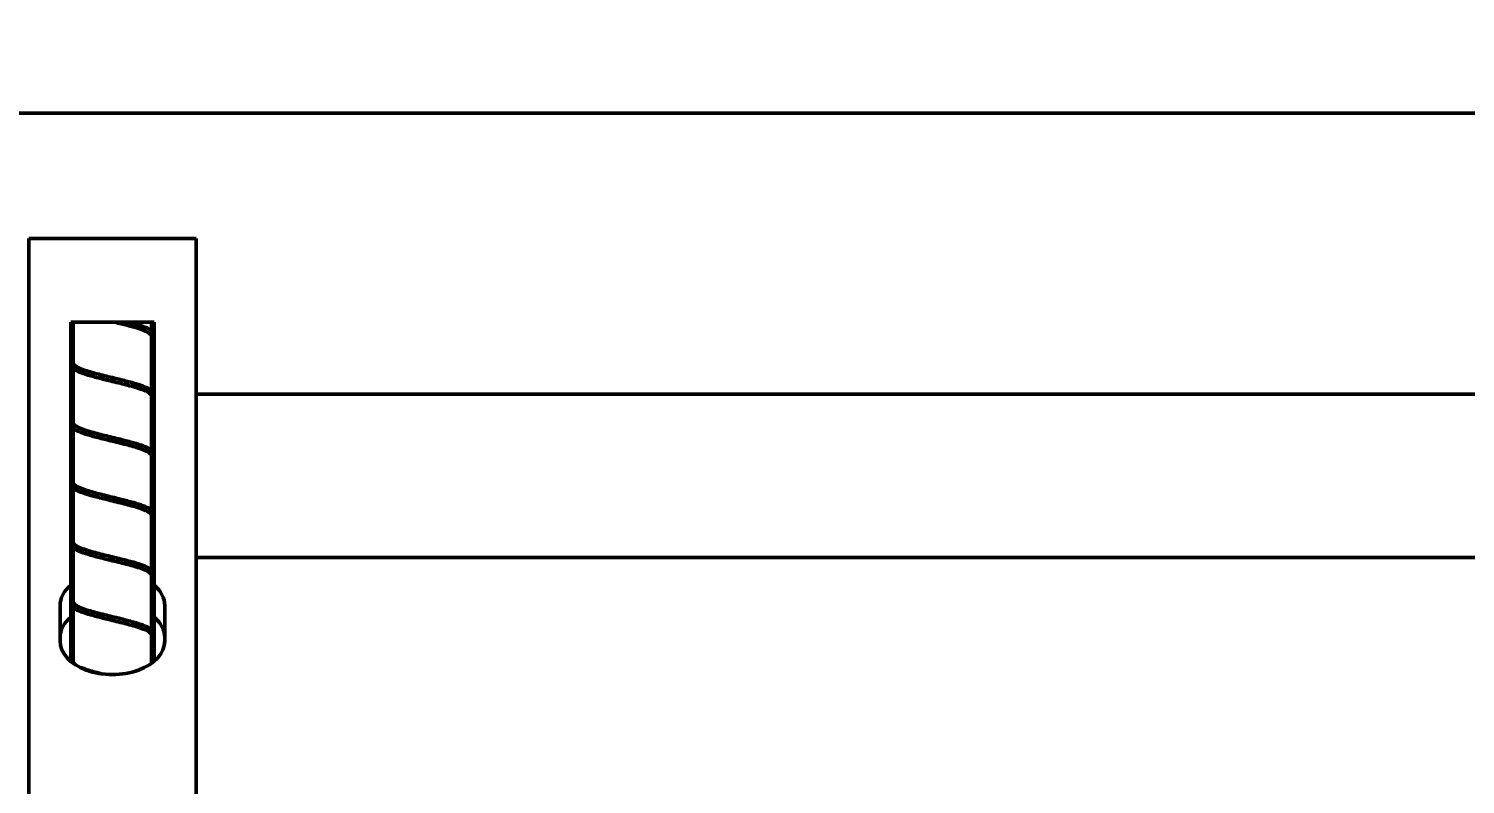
# Model space of a CAD drawing. Header units: inches. Extents: x 31 to 195, y 77 to 126.
# Drawn here: x 76.43 to 85.02, y 89.43 to 93.94 of the extents above; entities that cross this region are included whole.
import ezdxf

# ---------------------------------------------------------------- set-up
doc = ezdxf.new("R2010")
doc.units = ezdxf.units.IN
doc.header["$LTSCALE"] = 8
doc.header["$MEASUREMENT"] = 0
doc.layers.add('Visible (ANSI)', color=7, linetype='Continuous', lineweight=50)
doc.styles.get("Standard").update_dxf_attribs({"font": 'romans.shx'})
doc.dimstyles.get("Standard").update_dxf_attribs({"dimtxt": 1.5, "dimasz": 0.75, "dimexe": 0.5, "dimexo": 0.5, "dimgap": 0.5, "dimtad": 0, "dimtih": 1, "dimtoh": 1, "dimdec": 5, "dimzin": 0, "dimdsep": 46, "dimlunit": 5, "dimtxsty": 'Standard', "dimcen": 0, "dimclrd": 256, "dimclre": 256, "dimclrt": 256, "dimadec": 0, "dimazin": 0, "dimtfac": 0.75, "dimtdec": 5, "dimtofl": 0, "dimtmove": 0, "dimatfit": 3, "dimfxl": 0, "dimtolj": 1, "dimtzin": 0, "dimlwd": -1, "dimlwe": -1, "dimarcsym": 0})

# ---------------------------------------------------------------- blocks, each defined once
blk = doc.blocks.new('*D8')
for p, q in [((71.9331, 93.938), (71.9331, 97.232)), ((191.9331, 93.938), (191.9331, 97.232)), ((72.6831, 96.732), (123.7091, 96.732)), ((191.1831, 96.732), (137.4234, 96.732))]:
    blk.add_line(p, q)
for points in [[(72.6831, 96.857), (72.6831, 96.607), (71.9331, 96.732)], [(191.1831, 96.857), (191.1831, 96.607), (191.9331, 96.732)]]:
    blk.add_solid(points)
at = {"layer": 'Defpoints', "color": 0}
for p in [(191.9331, 96.732), (71.9331, 93.438), (191.9331, 93.438)]:
    blk.add_point(p, dxfattribs=at)
at = {"insert": (130.5662, 96.732), "char_height": 1.5, "attachment_point": 5}
blk.add_mtext('\\A1;120 [3048]', dxfattribs=at)
blk = doc.blocks.new('*D9')
for p, q in [((69.4331, 91.283), (69.4331, 102.0518)), ((191.9331, 93.938), (191.9331, 102.0518)), ((70.1831, 101.5518), (122.0726, 101.5518)), ((191.1831, 101.5518), (136.6976, 101.5518))]:
    blk.add_line(p, q)
for points in [[(70.1831, 101.6768), (70.1831, 101.4268), (69.4331, 101.5518)], [(191.1831, 101.6768), (191.1831, 101.4268), (191.9331, 101.5518)]]:
    blk.add_solid(points)
at = {"layer": 'Defpoints', "color": 0}
for p in [(191.9331, 101.5518), (191.9331, 93.438), (69.4331, 90.783)]:
    blk.add_point(p, dxfattribs=at)
at = {"insert": (129.3851, 101.5518), "char_height": 1.5, "attachment_point": 5}
blk.add_mtext('\\A1;122{\\H0.750000x;\\S1/2;} [3111]', dxfattribs=at)

msp = doc.modelspace()

# ---------------------------------------------------------------- linework, layer by layer
at = {"layer": 'Visible (ANSI)'}
for p, q in [((71.933108, 93.437955), (191.933108, 93.437955)), ((76.433108, 91.866955), (76.433108, 92.687955)), ((76.433108, 92.687955), (77.433108, 92.687955)), ((77.433108, 92.687955), (77.433108, 91.866955)), ((76.683733, 92.187955), (76.699213, 92.187955)), ((76.683733, 92.187955), (76.683733, 90.162138)), ((76.699213, 92.187955), (76.948878, 92.187955)), ((76.699213, 92.187955), (76.699213, 91.942249)), ((76.948878, 92.187955), (76.996271, 92.187955)), ((76.996271, 92.187955), (77.035968, 92.187955)), ((77.035968, 92.187955), (77.167003, 92.187955)), ((77.167003, 92.187955), (77.182483, 92.187955)), ((77.167003, 92.136504), (77.167003, 92.187955)), ((77.182483, 92.187955), (77.182483, 90.162138)), ((77.167003, 91.779419), (77.167003, 92.106135)), ((76.433108, 91.771199), (76.433108, 91.866955)), ((76.699213, 91.9116), (76.699213, 91.585106)), ((77.433108, 91.771199), (77.433108, 91.866955)), ((76.433108, 89.738618), (76.433108, 91.771199)), ((77.433108, 89.738618), (77.433108, 91.771199)), ((77.433108, 91.758955), (97.808108, 91.758955)), ((77.167003, 91.422276), (77.167003, 91.748992)), ((76.699213, 91.554457), (76.699213, 91.227963)), ((77.167003, 91.065133), (77.167003, 91.391849)), ((76.699213, 91.197314), (76.699213, 90.87082)), ((77.167003, 90.707991), (77.167003, 91.034706)), ((76.699213, 90.840171), (76.699213, 90.513677)), ((97.808108, 90.782955), (77.433108, 90.782955)), ((77.167003, 90.350848), (77.167003, 90.677564)), ((76.620608, 90.283195), (76.620608, 90.495315)), ((76.699213, 90.483028), (76.699213, 90.156534)), ((77.245608, 90.495315), (77.245608, 90.283195)), ((77.167003, 90.149982), (77.167003, 90.320421)), ((76.433108, 89.738618), (76.433108, 89.451351)), ((77.433108, 89.451351), (77.433108, 89.738618)), ((76.433108, 88.584217), (76.433108, 89.451351)), ((77.433108, 89.451351), (77.433108, 88.584217))]:
    msp.add_line(p, q, dxfattribs=at)
for centre, major_axis, start_param, end_param in [((76.933108, 90.495315), (-0.3125, 0), 5.63635823, 6.28318531), ((76.933108, 90.495315), (0.3125, 0), 0, 0.64682707), ((76.933108, 90.303804), (-0.3125, 0), 5.63635823, 6.28318531), ((76.933108, 90.303804), (0.3125, 0), 0, 0.64682707), ((76.933108, 90.283195), (0.3125, 0), 3.14159265, 6.28318531)]:
    msp.add_ellipse(centre, major_axis=major_axis, ratio=0.64278761, start_param=start_param, end_param=end_param, dxfattribs=at)
for points, knots in [([(77.167003, 92.106135), (77.164993, 92.113752), (77.156704, 92.121294), (77.12855, 92.136529), (77.108971, 92.144071), (77.066041, 92.157745), (77.044558, 92.163764), (76.998289, 92.175879), (76.973797, 92.181897), (76.948878, 92.187955)], [0, 0, 0, 0, 0.246279009, 0.246279009, 0.492558018, 0.492558018, 0.68839115, 0.68839115, 0.884224282, 0.884224282, 0.884224282, 0.884224282]), ([(77.035968, 92.187955), (77.0599, 92.181533), (77.082239, 92.175024), (77.120177, 92.162143), (77.136281, 92.15563), (77.161281, 92.142097), (77.170283, 92.135406), (77.176147, 92.123961), (77.177038, 92.12156), (77.177577, 92.118797)], [0, 0, 0, 0, 0.206584828, 0.206584828, 0.411578552, 0.411578552, 0.623795508, 0.623795508, 0.673665679, 0.673665679, 0.673665679, 0.673665679]), ([(77.177868, 92.116002), (77.177875, 92.115596), (77.177865, 92.115189), (77.17776, 92.113581), (77.177534, 92.112409), (77.176723, 92.110392), (77.176198, 92.109574), (77.174776, 92.108156), (77.173902, 92.107615), (77.171731, 92.106721), (77.17037, 92.106422), (77.168262, 92.106197), (77.167636, 92.106156), (77.167003, 92.106135)], [0.1686954046, 0.1686954046, 0.1686954046, 0.1686954046, 0.1719430281, 0.1719430281, 0.1816510011, 0.1816510011, 0.1903114508, 0.1903114508, 0.1995096788, 0.1995096788, 0.2105702879, 0.2105702879, 0.215094254, 0.215094254, 0.215094254, 0.215094254]), ([(76.688625, 91.929231), (76.68853, 91.929715), (76.68846, 91.930207), (76.68836, 91.931268), (76.688338, 91.931839), (76.688347, 91.932407)], [0.38527842269, 0.38527842269, 0.38527842269, 0.38527842269, 0.38905853176, 0.38905853176, 0.39336742712, 0.39336742712, 0.39336742712, 0.39336742712]), ([(76.688347, 91.932407), (76.688354, 91.932871), (76.688383, 91.933334), (76.688542, 91.934778), (76.688754, 91.935737), (76.689095, 91.936631), (76.689486, 91.937656), (76.690029, 91.938546), (76.691502, 91.940076), (76.692401, 91.940658), (76.694617, 91.941611), (76.695983, 91.941929), (76.698046, 91.942174), (76.698626, 91.942221), (76.699213, 91.942249)], [0.3933674271, 0.3933674271, 0.3933674271, 0.3933674271, 0.3968863183, 0.3968863183, 0.40448876, 0.40448876, 0.40448876, 0.413214072, 0.413214072, 0.4222861104, 0.4222861104, 0.4329092095, 0.4329092095, 0.4369570776, 0.4369570776, 0.4369570776, 0.4369570776]), ([(76.894272, 91.844102), (76.868605, 91.850413), (76.843264, 91.856806), (76.797405, 91.869383), (76.776286, 91.875723), (76.740091, 91.888478), (76.724729, 91.895023), (76.701389, 91.908713), (76.693211, 91.915309), (76.689229, 91.926658), (76.688884, 91.927902), (76.688625, 91.929231)], [0, 0, 0, 0, 0.203430746, 0.203430746, 0.404937263, 0.404937263, 0.610847612, 0.610847612, 0.824043032, 0.824043032, 0.848613207, 0.848613207, 0.848613207, 0.848613207]), ([(76.699213, 91.942249), (76.701222, 91.934631), (76.709512, 91.92709), (76.737665, 91.911855), (76.757244, 91.904313), (76.805073, 91.889078), (76.832838, 91.881536), (76.892764, 91.866301), (76.924318, 91.85876), (76.965705, 91.848676), (76.97573, 91.846218), (76.985598, 91.843762)], [0, 0, 0, 0, 0.24627901, 0.24627901, 0.49255802, 0.49255802, 0.73883703, 0.73883703, 0.98511604, 0.98511604, 1.06484963, 1.06484963, 1.06484963, 1.06484963]), ([(77.167003, 91.748992), (77.164993, 91.75661), (77.156704, 91.764151), (77.12855, 91.779386), (77.108971, 91.786928), (77.061143, 91.802163), (77.033377, 91.809704), (76.973451, 91.824939), (76.941897, 91.832481), (76.905147, 91.841435), (76.89969, 91.842769), (76.894272, 91.844102)], [0, 0, 0, 0, 0.24627901, 0.24627901, 0.49255802, 0.49255802, 0.73883703, 0.73883703, 0.98511604, 0.98511604, 1.02832352, 1.02832352, 1.02832352, 1.02832352]), ([(76.985598, 91.843763), (77.011061, 91.837426), (77.035931, 91.831009), (77.08041, 91.818374), (77.100605, 91.812002), (77.134656, 91.799136), (77.14875, 91.792527), (77.168653, 91.778941), (77.175426, 91.772673), (77.177577, 91.761654)], [0, 0, 0, 0, 0.203969624, 0.203969624, 0.406026718, 0.406026718, 0.612891389, 0.612891389, 0.811777187, 0.811777187, 0.811777187, 0.811777187]), ([(77.177868, 91.75886), (77.177876, 91.758362), (77.17786, 91.757865), (77.177719, 91.75619), (77.177473, 91.755048), (77.176621, 91.753067), (77.176067, 91.752261), (77.174584, 91.750874), (77.173677, 91.750352), (77.171435, 91.749497), (77.170031, 91.749221), (77.168007, 91.749038), (77.167507, 91.749009), (77.167003, 91.748992)], [0.46790441, 0.46790441, 0.46790441, 0.46790441, 0.4718081582, 0.4718081582, 0.4812317107, 0.4812317107, 0.4898713876, 0.4898713876, 0.4991058623, 0.4991058623, 0.5102974269, 0.5102974269, 0.5138992072, 0.5138992072, 0.5138992072, 0.5138992072]), ([(77.177577, 91.761654), (77.177587, 91.761601), (77.177598, 91.761547), (77.177766, 91.760633), (77.177854, 91.759745), (77.177868, 91.75886)], [0.46052507914, 0.46052507914, 0.46052507914, 0.46052507914, 0.46095577741, 0.46095577741, 0.46790440995, 0.46790440995, 0.46790440995, 0.46790440995]), ([(76.688347, 91.575265), (76.688349, 91.575402), (76.688353, 91.57554), (76.688415, 91.576984), (76.688637, 91.578265), (76.689458, 91.58046), (76.689996, 91.581356), (76.691456, 91.582896), (76.692348, 91.583484), (76.694547, 91.584447), (76.695904, 91.584771), (76.697986, 91.585027), (76.698595, 91.585076), (76.699213, 91.585106)], [0.21131415, 0.21131415, 0.21131415, 0.21131415, 0.2123574004, 0.2123574004, 0.222267899, 0.222267899, 0.2310167329, 0.2310167329, 0.2400883716, 0.2400883716, 0.25069229, 0.25069229, 0.2549544298, 0.2549544298, 0.2549544298, 0.2549544298]), ([(76.894272, 91.486959), (76.868605, 91.493271), (76.843264, 91.499663), (76.797405, 91.51224), (76.776286, 91.518581), (76.740091, 91.531335), (76.724729, 91.537881), (76.701389, 91.55157), (76.693211, 91.558166), (76.689229, 91.569515), (76.688884, 91.570759), (76.688625, 91.572088)], [0, 0, 0, 0, 0.203430746, 0.203430746, 0.404937263, 0.404937263, 0.610847612, 0.610847612, 0.824043032, 0.824043032, 0.848613207, 0.848613207, 0.848613207, 0.848613207]), ([(76.699213, 91.585106), (76.701222, 91.577488), (76.709512, 91.569947), (76.737665, 91.554712), (76.757244, 91.54717), (76.805073, 91.531935), (76.832838, 91.524394), (76.892764, 91.509159), (76.924318, 91.501617), (76.965705, 91.491533), (76.97573, 91.489075), (76.985598, 91.48662)], [0, 0, 0, 0, 0.24627901, 0.24627901, 0.49255802, 0.49255802, 0.73883703, 0.73883703, 0.98511604, 0.98511604, 1.06484963, 1.06484963, 1.06484963, 1.06484963]), ([(77.167003, 91.391849), (77.164993, 91.399467), (77.156704, 91.407008), (77.12855, 91.422243), (77.108971, 91.429785), (77.061143, 91.44502), (77.033377, 91.452562), (76.973451, 91.467797), (76.941897, 91.475338), (76.905147, 91.484292), (76.89969, 91.485626), (76.894272, 91.486959)], [0, 0, 0, 0, 0.24627901, 0.24627901, 0.49255802, 0.49255802, 0.73883703, 0.73883703, 0.98511604, 0.98511604, 1.02832352, 1.02832352, 1.02832352, 1.02832352]), ([(76.985598, 91.48662), (77.011061, 91.480283), (77.035931, 91.473866), (77.08041, 91.461231), (77.100605, 91.454859), (77.134656, 91.441993), (77.14875, 91.435385), (77.168653, 91.421798), (77.175426, 91.41553), (77.177577, 91.404511)], [0, 0, 0, 0, 0.203969624, 0.203969624, 0.406026718, 0.406026718, 0.612891389, 0.612891389, 0.811777187, 0.811777187, 0.811777187, 0.811777187]), ([(77.177868, 91.401717), (77.177889, 91.400409), (77.17775, 91.399101), (77.177098, 91.396883), (77.17666, 91.395984), (77.175428, 91.39442), (77.174666, 91.393808), (77.172744, 91.392772), (77.171535, 91.392397), (77.169172, 91.391982), (77.168104, 91.391886), (77.167003, 91.391849)], [0.4021176952, 0.4021176952, 0.4021176952, 0.4021176952, 0.4120822148, 0.4120822148, 0.4204192736, 0.4204192736, 0.4288881644, 0.4288881644, 0.438800787, 0.438800787, 0.4462121572, 0.4462121572, 0.4462121572, 0.4462121572]), ([(76.688347, 91.218122), (76.688349, 91.218253), (76.688353, 91.218384), (76.688413, 91.219823), (76.688633, 91.221106), (76.689452, 91.223305), (76.689988, 91.224202), (76.691445, 91.225745), (76.692335, 91.226334), (76.69453, 91.227299), (76.695885, 91.227624), (76.697971, 91.227883), (76.698588, 91.227933), (76.699213, 91.227963)], [0.2009056884, 0.2009056884, 0.2009056884, 0.2009056884, 0.2018765812, 0.2018765812, 0.2115669825, 0.2115669825, 0.2201198577, 0.2201198577, 0.2289872037, 0.2289872037, 0.2393534462, 0.2393534462, 0.243575466, 0.243575466, 0.243575466, 0.243575466]), ([(76.894272, 91.129816), (76.868605, 91.136128), (76.843264, 91.142521), (76.797405, 91.155097), (76.776286, 91.161438), (76.740091, 91.174192), (76.724729, 91.180738), (76.701389, 91.194428), (76.693211, 91.201023), (76.689229, 91.212372), (76.688884, 91.213616), (76.688625, 91.214945)], [0, 0, 0, 0, 0.203430746, 0.203430746, 0.404937263, 0.404937263, 0.610847612, 0.610847612, 0.824043032, 0.824043032, 0.848613207, 0.848613207, 0.848613207, 0.848613207]), ([(76.699213, 91.227963), (76.701222, 91.220346), (76.709512, 91.212804), (76.737665, 91.197569), (76.757244, 91.190027), (76.805073, 91.174792), (76.832838, 91.167251), (76.892764, 91.152016), (76.924318, 91.144474), (76.965705, 91.13439), (76.97573, 91.131932), (76.985598, 91.129477)], [0, 0, 0, 0, 0.24627901, 0.24627901, 0.49255802, 0.49255802, 0.73883703, 0.73883703, 0.98511604, 0.98511604, 1.06484963, 1.06484963, 1.06484963, 1.06484963]), ([(77.167003, 91.034706), (77.164993, 91.042324), (77.156704, 91.049865), (77.12855, 91.0651), (77.108971, 91.072642), (77.061143, 91.087877), (77.033377, 91.095419), (76.973451, 91.110654), (76.941897, 91.118195), (76.905147, 91.127149), (76.89969, 91.128483), (76.894272, 91.129816)], [0, 0, 0, 0, 0.24627901, 0.24627901, 0.49255802, 0.49255802, 0.73883703, 0.73883703, 0.98511604, 0.98511604, 1.02832352, 1.02832352, 1.02832352, 1.02832352]), ([(76.985598, 91.129477), (77.011061, 91.123141), (77.035931, 91.116723), (77.08041, 91.104088), (77.100605, 91.097716), (77.134656, 91.08485), (77.14875, 91.078242), (77.168653, 91.064655), (77.175426, 91.058388), (77.177577, 91.047368)], [0, 0, 0, 0, 0.203969624, 0.203969624, 0.406026718, 0.406026718, 0.612891389, 0.612891389, 0.811777187, 0.811777187, 0.811777187, 0.811777187]), ([(77.177868, 91.044574), (77.177875, 91.044167), (77.177865, 91.043761), (77.17776, 91.042152), (77.177534, 91.04098), (77.176723, 91.038963), (77.176198, 91.038145), (77.174776, 91.036727), (77.173902, 91.036186), (77.171731, 91.035292), (77.17037, 91.034993), (77.168262, 91.034768), (77.167636, 91.034727), (77.167003, 91.034706)], [0.1686954076, 0.1686954076, 0.1686954076, 0.1686954076, 0.1719430384, 0.1719430384, 0.1816510101, 0.1816510101, 0.1903114601, 0.1903114601, 0.1995096894, 0.1995096894, 0.2105703006, 0.2105703006, 0.2150942591, 0.2150942591, 0.2150942591, 0.2150942591]), ([(76.688625, 90.857803), (76.688623, 90.857815), (76.68862, 90.857828), (76.68842, 90.858867), (76.68833, 90.859927), (76.688347, 90.860979)], [0.38500383075, 0.38500383075, 0.38500383075, 0.38500383075, 0.38510172901, 0.38510172901, 0.39310559113, 0.39310559113, 0.39310559113, 0.39310559113]), ([(76.688347, 90.860979), (76.688348, 90.861074), (76.688351, 90.861168), (76.688392, 90.862367), (76.688549, 90.863461), (76.688853, 90.864488), (76.689173, 90.865566), (76.689646, 90.86653), (76.690968, 90.86819), (76.691781, 90.868836), (76.69381, 90.869909), (76.695063, 90.870291), (76.697339, 90.870683), (76.698264, 90.870775), (76.699213, 90.87082)], [0.3931055911, 0.3931055911, 0.3931055911, 0.3931055911, 0.39382745, 0.39382745, 0.4022393216, 0.4022393216, 0.4022393216, 0.4110709678, 0.4110709678, 0.4199548112, 0.4199548112, 0.4300993339, 0.4300993339, 0.4365690112, 0.4365690112, 0.4365690112, 0.4365690112]), ([(76.894272, 90.772673), (76.868605, 90.778985), (76.843264, 90.785378), (76.797405, 90.797954), (76.776286, 90.804295), (76.740091, 90.817049), (76.724729, 90.823595), (76.701389, 90.837285), (76.693211, 90.84388), (76.689229, 90.855229), (76.688884, 90.856473), (76.688625, 90.857803)], [0, 0, 0, 0, 0.203430746, 0.203430746, 0.404937263, 0.404937263, 0.610847612, 0.610847612, 0.824043032, 0.824043032, 0.848613207, 0.848613207, 0.848613207, 0.848613207]), ([(76.699213, 90.87082), (76.701222, 90.863203), (76.709512, 90.855661), (76.737665, 90.840426), (76.757244, 90.832884), (76.805073, 90.817649), (76.832838, 90.810108), (76.892764, 90.794873), (76.924318, 90.787331), (76.965705, 90.777248), (76.97573, 90.774789), (76.985598, 90.772334)], [0, 0, 0, 0, 0.24627901, 0.24627901, 0.49255802, 0.49255802, 0.73883703, 0.73883703, 0.98511604, 0.98511604, 1.06484963, 1.06484963, 1.06484963, 1.06484963]), ([(77.167003, 90.677564), (77.164993, 90.685181), (77.156704, 90.692723), (77.12855, 90.707958), (77.108971, 90.715499), (77.061143, 90.730734), (77.033377, 90.738276), (76.973451, 90.753511), (76.941897, 90.761052), (76.905147, 90.770006), (76.89969, 90.77134), (76.894272, 90.772673)], [0, 0, 0, 0, 0.24627901, 0.24627901, 0.49255802, 0.49255802, 0.73883703, 0.73883703, 0.98511604, 0.98511604, 1.02832352, 1.02832352, 1.02832352, 1.02832352]), ([(76.985598, 90.772334), (77.011061, 90.765998), (77.035931, 90.75958), (77.08041, 90.746946), (77.100605, 90.740573), (77.134656, 90.727707), (77.14875, 90.721099), (77.168653, 90.707513), (77.175426, 90.701245), (77.177577, 90.690225)], [0, 0, 0, 0, 0.203969624, 0.203969624, 0.406026718, 0.406026718, 0.612891389, 0.612891389, 0.811777187, 0.811777187, 0.811777187, 0.811777187]), ([(77.177868, 90.687431), (77.177882, 90.686565), (77.177824, 90.685699), (77.177495, 90.68376), (77.177166, 90.682733), (77.176157, 90.680948), (77.17552, 90.680233), (77.17388, 90.679014), (77.172858, 90.678547), (77.17031, 90.677823), (77.168763, 90.677628), (77.167076, 90.677566), (77.16704, 90.677565), (77.167003, 90.677564)], [0.1917944745, 0.1917944745, 0.1917944745, 0.1917944745, 0.1985404851, 0.1985404851, 0.2074376132, 0.2074376132, 0.2159419531, 0.2159419531, 0.2253186601, 0.2253186601, 0.2363971454, 0.2363971454, 0.2366448624, 0.2366448624, 0.2366448624, 0.2366448624]), ([(77.177577, 90.690225), (77.177662, 90.689792), (77.177728, 90.689354), (77.177829, 90.688422), (77.177861, 90.687927), (77.177868, 90.687431)], [0.18445781328, 0.18445781328, 0.18445781328, 0.18445781328, 0.1879342681, 0.1879342681, 0.19179447447, 0.19179447447, 0.19179447447, 0.19179447447]), ([(76.688347, 90.503836), (76.688349, 90.503967), (76.688353, 90.504098), (76.688413, 90.505537), (76.688633, 90.506821), (76.689452, 90.509019), (76.689988, 90.509916), (76.691445, 90.511459), (76.692335, 90.512048), (76.69453, 90.513013), (76.695885, 90.513338), (76.697971, 90.513597), (76.698588, 90.513647), (76.699213, 90.513677)], [0.2009057466, 0.2009057466, 0.2009057466, 0.2009057466, 0.2018765993, 0.2018765993, 0.2115670083, 0.2115670083, 0.2201198848, 0.2201198848, 0.228987227, 0.228987227, 0.2393534612, 0.2393534612, 0.2435755227, 0.2435755227, 0.2435755227, 0.2435755227]), ([(76.894272, 90.41553), (76.868605, 90.421842), (76.843264, 90.428235), (76.797405, 90.440812), (76.776286, 90.447152), (76.740091, 90.459906), (76.724729, 90.466452), (76.701389, 90.480142), (76.693211, 90.486737), (76.689229, 90.498086), (76.688884, 90.49933), (76.688625, 90.50066)], [0, 0, 0, 0, 0.203430746, 0.203430746, 0.404937263, 0.404937263, 0.610847612, 0.610847612, 0.824043032, 0.824043032, 0.848613207, 0.848613207, 0.848613207, 0.848613207]), ([(76.699213, 90.513677), (76.701222, 90.50606), (76.709512, 90.498518), (76.737665, 90.483283), (76.757244, 90.475742), (76.805073, 90.460507), (76.832838, 90.452965), (76.892764, 90.43773), (76.924318, 90.430188), (76.965705, 90.420105), (76.97573, 90.417646), (76.985598, 90.415191)], [0, 0, 0, 0, 0.24627901, 0.24627901, 0.49255802, 0.49255802, 0.73883703, 0.73883703, 0.98511604, 0.98511604, 1.06484963, 1.06484963, 1.06484963, 1.06484963]), ([(77.167003, 90.320421), (77.164993, 90.328038), (77.156704, 90.33558), (77.12855, 90.350815), (77.108971, 90.358356), (77.061143, 90.373591), (77.033377, 90.381133), (76.973451, 90.396368), (76.941897, 90.40391), (76.905147, 90.412863), (76.89969, 90.414198), (76.894272, 90.41553)], [0, 0, 0, 0, 0.24627901, 0.24627901, 0.49255802, 0.49255802, 0.73883703, 0.73883703, 0.98511604, 0.98511604, 1.02832352, 1.02832352, 1.02832352, 1.02832352]), ([(76.985598, 90.415191), (77.011061, 90.408855), (77.035931, 90.402437), (77.08041, 90.389803), (77.100605, 90.383431), (77.134656, 90.370564), (77.14875, 90.363956), (77.168653, 90.35037), (77.175426, 90.344102), (77.177577, 90.333082)], [0, 0, 0, 0, 0.203969624, 0.203969624, 0.406026718, 0.406026718, 0.612891389, 0.612891389, 0.811777187, 0.811777187, 0.811777187, 0.811777187]), ([(77.177868, 90.330288), (77.177887, 90.329085), (77.17777, 90.327881), (77.177205, 90.325724), (77.176794, 90.324795), (77.175619, 90.323181), (77.17489, 90.322545), (77.173042, 90.321465), (77.171881, 90.321066), (77.169453, 90.32058), (77.168251, 90.320462), (77.167003, 90.320421)], [0.4171816479, 0.4171816479, 0.4171816479, 0.4171816479, 0.4264398786, 0.4264398786, 0.4349175177, 0.4349175177, 0.4433962471, 0.4433962471, 0.4531938127, 0.4531938127, 0.4616115972, 0.4616115972, 0.4616115972, 0.4616115972]), ([(77.177578, 90.333082), (77.17773, 90.332301), (77.177823, 90.331502), (77.177862, 90.330564), (77.177866, 90.330426), (77.177868, 90.330288)], [0.40995166293, 0.40995166293, 0.40995166293, 0.40995166293, 0.41612143448, 0.41612143448, 0.41718164787, 0.41718164787, 0.41718164787, 0.41718164787]), ([(76.692567, 90.154964), (76.692784, 90.155085), (76.693007, 90.155196), (76.694401, 90.155829), (76.695738, 90.156165), (76.69786, 90.156445), (76.698531, 90.156502), (76.699213, 90.156534)], [0.2424398041, 0.2424398041, 0.2424398041, 0.2424398041, 0.244597588, 0.244597588, 0.2555295461, 0.2555295461, 0.2604016475, 0.2604016475, 0.2604016475, 0.2604016475]), ([(76.730937, 90.130023), (76.74419, 90.12367), (76.761158, 90.117352), (76.805073, 90.103364), (76.832838, 90.095822), (76.864972, 90.087653), (76.86715, 90.087102), (76.869336, 90.086551)], [0.286586406, 0.286586406, 0.286586406, 0.286586406, 0.492558018, 0.492558018, 0.738837027, 0.738837027, 0.756675373, 0.756675373, 0.756675373, 0.756675373])]:
    msp.add_open_spline(points, degree=3, knots=knots, dxfattribs=at)
for points in [[(77.177577, 92.118797), (77.177755, 92.117885), (77.177854, 92.116943), (77.177868, 92.116002)], [(76.688625, 91.572088), (76.688422, 91.573126), (76.68833, 91.574199), (76.688347, 91.575265)], [(77.177577, 91.404511), (77.177755, 91.4036), (77.177854, 91.402658), (77.177868, 91.401717)], [(76.688625, 91.214945), (76.688422, 91.215984), (76.68833, 91.217057), (76.688347, 91.218122)], [(77.177577, 91.047368), (77.177755, 91.046457), (77.177854, 91.045514), (77.177868, 91.044574)], [(76.688625, 90.50066), (76.688422, 90.501698), (76.68833, 90.502771), (76.688347, 90.503836)], [(76.699213, 90.156534), (76.70042, 90.151958), (76.703893, 90.14741), (76.709526, 90.142856)]]:
    msp.add_open_spline(points, degree=3, dxfattribs=at)

# ---------------------------------------------------------------- dimensions: what is measured, and where the dimension line sits
for base, p1, picture, middle in [((191.933108, 101.551773), (69.433118, 90.782955), '*D9', (129.385087, 101.551773)), ((191.933108, 96.732035), (71.933108, 93.437955), '*D8', (130.566241, 96.732035))]:
    dim = msp.add_linear_dim(base=base, p1=p1, p2=(191.933108, 93.437955), dimstyle='Standard')
    dim.commit()
    dim.dimension.update_dxf_attribs({"geometry": picture, "text_midpoint": middle, "dimtype": 160})

doc.saveas('drawing.dxf')
